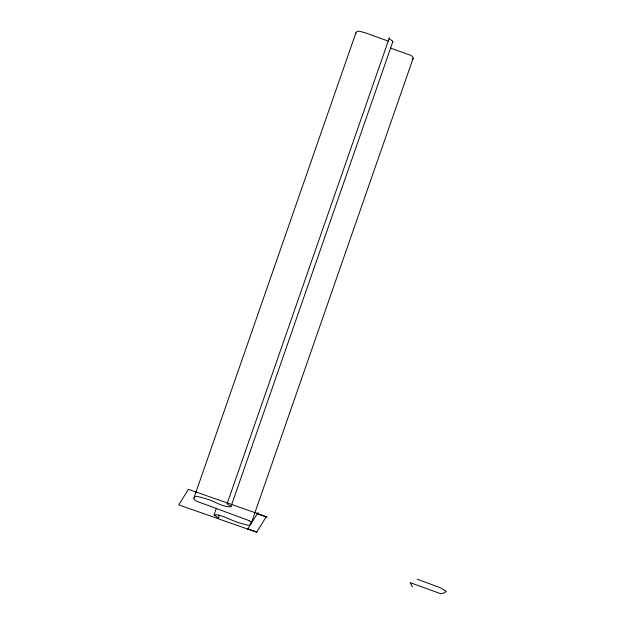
<?xml version="1.0" encoding="UTF-8"?>
<svg xmlns="http://www.w3.org/2000/svg" width="625" height="625" viewBox="0 0 625 625"><rect width="100%" height="100%" fill="white"/><g stroke="black" fill="none" stroke-linecap="round" stroke-linejoin="round"><path stroke-width="0.94" d="M230.891 506.898L392.883 41.547A16.195 1.75 19.2 0 0 392.664 41.227C391.93 40.164 388.086 38.898 389.352 37.859L227.359 503.031C226.086 504.07 229.953 505.336 230.68 506.398A16.195 1.75 19.2 0 1 230.891 506.711C222.875 507.594 212.953 500.102 204.234 498.305A10.797 1.164 19.2 0 0 202.156 497.672L201.156 497.383A11.883 1.281 19.2 0 0 198.469 496.719C195.695 494.828 191.633 498.828 195.461 500.602A6.109 0.656 19.2 0 0 196.5 501.172L248.516 520.398A6.109 0.656 19.2 0 1 249.555 520.969M388.359 41.133L366.219 33.133A10.797 1.164 19.2 0 0 364.148 32.5L363.141 32.219A11.883 1.281 19.2 0 0 360.453 31.547C358.688 30.727 355.43 31.328 355.906 33.828M218.969 514.859C218.883 521.672 217.641 516.625 214.367 515.18A16.195 1.75 19.2 0 1 214.156 514.867C222.367 514.305 232.094 521.375 240.812 523.273A10.797 1.164 19.2 0 0 242.891 523.906L243.891 524.195A11.883 1.281 19.2 0 0 246.578 524.859C249.352 526.75 253.414 522.75 249.586 520.977M251.164 523.484L413.148 58.312L413.008 57.164L411.57 55.812A6.109 0.656 19.2 0 0 410.539 55.242L390.328 48.031M392.875 41.727L392.227 42.125M193.883 498.094L355.875 32.922M214.188 514.625L216.406 508.234M413.148 58.312L412.852 58.906M247.703 529.086L258.039 512.523M266.305 516.711L256.633 532.227L178.742 504.867L188.414 489.359L267.164 516.914M412.711 59.078L412.195 59.594M257.227 513.82L266.156 516.953M247.859 528.844L256.781 531.977M417.25 579.18L440.523 587.844L446.258 591.336L444.336 592.828L440.797 593.75L410.156 582.648L412.406 586.93"/></g></svg>
